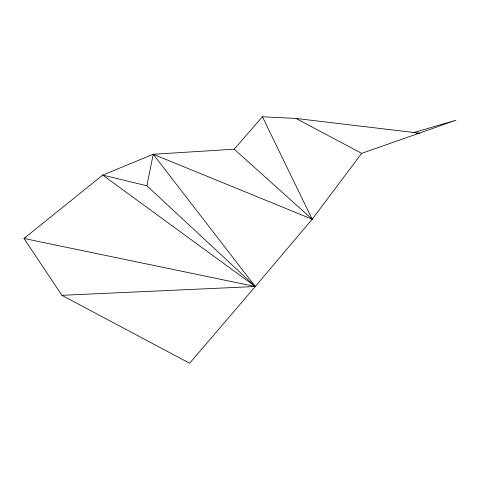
<?xml version="1.0" encoding="UTF-8"?>
<svg xmlns="http://www.w3.org/2000/svg" width="480" height="480" viewBox="0 0 480 480"><rect width="100%" height="100%" fill="white"/><g stroke="black" fill="none" stroke-linecap="round" stroke-linejoin="round"><path stroke-width="0.72" d="M416.43 133.776L419.358 133.146L361.668 153.36L312.18 219.228L153.222 154.266L102.714 175.08L24 238.482L61.902 295.32L189.63 363.264L255.288 286.518L146.886 185.784L153.222 154.266L234.216 149.208L262.416 116.736L296.082 118.47L419.358 133.146L456 120.186L413.028 132.786M61.902 295.32L255.288 286.518L312.18 219.228L262.416 116.736M25.908 237.318L24 238.482L255.288 286.518L153.222 154.266M146.886 185.784L102.714 175.08L255.288 286.518M296.082 118.47L361.668 153.36M234.216 149.208L312.18 219.228"/></g></svg>
